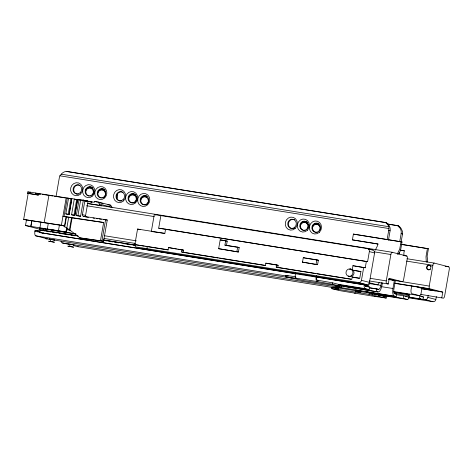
<?xml version="1.0" encoding="UTF-8"?>
<svg xmlns="http://www.w3.org/2000/svg" width="473" height="473" viewBox="0 0 473 473"><rect width="100%" height="100%" fill="white"/><g stroke="black" fill="none" stroke-linecap="round" stroke-linejoin="round"><path stroke-width="0.71" d="M101.382 205.921L99.277 205.383L99.466 204.082L98.082 201.971L94.576 201.409L94.423 202.278L87.269 201.131M38.555 193.652L38.301 195.107L27.564 193.38L27.812 191.932L30.183 192.15L71.866 198.79L69.105 214.612L71.79 198.565L77.625 199.677L74.864 215.499L77.548 199.452L88.043 201.397L85.578 215.457A1.437 1.135 -77.7 0 0 85.572 216.037A1.484 1.171 -78 0 0 85.903 216.746A1.549 1.212 -78.4 0 0 86.08 216.912M63.577 225.775L23.65 219.46L28.173 193.54M27.564 193.38L29.929 193.599L30.183 192.15M39.992 229.257L25.501 225.526L26.435 220.176M29.929 193.599L35.298 194.462L35.552 193.014M38.301 195.107L37.101 194.793L37.355 193.345M51.072 239.545L45.976 238.729L45.633 238.64L47.176 238.776L35.741 235.832A4.121 1.59 -80.9 0 1 34.901 231.374L35.067 230.434L39.093 231.078L39.543 228.489L43.569 229.133M25.501 225.526L39.921 227.832L40.932 222.014M379.245 282.369A4.121 1.59 -80.9 0 1 377.288 284.793L369.638 282.824A3.092 1.194 -80.9 0 1 367.976 285.432L39.868 232.574L40.323 229.967L78.258 236.045M23.65 219.46L44.155 222.623L48.932 195.26M43.22 230.576L43.569 228.885M39.921 227.832L47.312 228.991L48.329 223.173M56.08 196.336L59.344 177.647A7.361 6.788 -75.6 0 1 59.894 175.808A9.117 7.201 -23.5 0 1 61.313 174.194A7.361 6.788 -75.6 0 1 64.18 172.001L65.907 171.279L385.454 222.493L386.447 222.753L387.836 223.971A7.361 6.788 -75.6 0 1 390.095 230.789L388.451 240.213M50.434 241.431L54.43 242.229L48.648 241.218L50.434 241.431L50.812 239.255L54.815 240.036L52.142 239.675M47.312 228.991L58.427 230.771L59.421 225.065M44.155 222.623L61.395 225.213L66.173 197.844M61.395 225.213L62.613 225.402L69.425 229.766A4.381 0.798 30.9 0 1 69.951 230.15A202.077 36.805 30.9 0 1 79.831 237.807A168.075 5.57 9.9 0 0 100.459 240.763L103.652 222.493A168.075 5.57 9.9 0 1 72.091 217.893L62.927 216.368L64.05 216.392L67.284 197.868M70.926 198.648L68.165 214.47L65.8 213.885L68.561 198.069M64.369 226.685L66.084 216.859M64.706 226.934L66.457 216.918M67.184 228.045L66.462 232.166L65.924 232.001L66.675 227.696M66.794 228.187L68.691 217.308M76.685 199.535L73.924 215.357L71.559 214.772L74.32 198.956M69.425 229.766L71.512 217.805M69.951 230.15L72.091 217.893M69.649 246.374L73.646 247.172L67.858 246.161L69.649 246.374L70.028 244.198L74.025 244.979L73.013 244.89M80.652 200.073L77.891 215.895L76.313 215.505L79.074 199.689M78.571 215.995L80.599 216.309L83.307 200.339M105.597 219.703L107.259 220.046L103.54 241.325L101.884 240.982L105.597 219.703L83.414 216.285A1.478 1.265 -76.9 0 1 82.403 214.641L84.874 200.582M164.835 233.414L151.33 231.48L154.281 214.559L367.391 248.603A2.649 2.442 -75.6 0 1 369.348 251.595L367.592 261.675L165.574 229.18L164.835 233.414L137.56 229.044L134.917 244.163A2.649 2.442 -75.6 0 0 134.876 244.63L135.16 245.984L136.058 246.918M367.391 248.603L372.635 249.951A2.649 2.442 -75.6 0 1 374.592 252.949L369.454 282.381A2.649 2.442 -75.6 0 1 366.587 284.604L143.337 248.822L136.614 247.095L146.937 248.627L147.31 246.468L168.134 249.809L168.524 247.574L183.554 250.134L183.163 252.369L181.62 251.967L182.01 249.738M367.592 261.675L158.68 228.193L160.891 215.505M218.656 248.692L220.193 239.876L225.668 240.757L227.211 241.153L226.455 245.505L239.202 247.545L238.422 252.014L218.656 248.692L238.422 252.014M226.455 245.505L224.912 245.103L225.668 240.757M236.872 251.612L237.653 247.148L224.912 245.103M276.604 264.898L276.214 267.133L277.757 267.529L278.148 265.294L276.604 264.898L265.802 263.165L265.412 265.4L181.62 251.967M316.691 277.219A2.726 1.052 -80.9 0 0 317.241 280.164L332.59 282.842L339.986 284.746L339.744 286.124L302.531 280.454L285.39 276.693L285.633 275.316L295.726 276.806M295.613 272.353L295.371 273.749A4.121 1.59 -80.9 0 0 296.204 278.207L296.926 278.39L285.39 276.693M302.507 262.131L303.288 257.667L316.809 259.837L318.359 260.233L317.578 264.697L302.507 262.131L317.578 264.697M316.029 264.301L316.809 259.837M316.407 275.688L316.165 277.083A4.121 1.59 -80.9 0 0 317.005 281.541L332.348 284.22L339.744 286.124M317.72 281.725L317.962 280.347M332.348 284.22L332.59 282.842M331.821 288.642L332.064 287.265L338.774 288.341L335.735 287.56L335.493 288.938L338.532 289.718L331.821 288.642L339.224 290.546L375.361 296.559A4.121 1.59 -80.9 0 0 376.141 296.299M337.698 286.579L341.695 287.371L335.907 286.366L337.698 286.579L337.923 285.272M378.146 244.086L352.391 239.864L353.402 234.064L402.02 241.951L400.755 249.2A3.388 1.307 -80.9 0 1 400.099 251.246L398.739 253.983M361.011 271.662L352.172 270.095L352.947 265.655L365.257 267.777L366.374 261.362M352.172 270.095L360.923 271.496L359.746 278.236L352.219 277.03L351.829 279.247L276.214 267.133M356.914 291.522L360.905 292.314L355.122 291.291L356.914 291.522L357.139 290.215L361.135 290.996L360.716 290.984M359.119 292.089L359.35 290.783L360.124 290.901M146.937 248.627L358.581 282.547A2.649 2.442 -75.6 0 0 361.449 280.323L363.707 267.381M382.379 282.913L381.894 285.668A7.071 2.726 -80.9 0 1 378.033 291.947L346.076 286.65L338.899 284.805L369.088 289.642L369.543 287.034L365.564 286.011A1.472 0.568 -80.9 0 1 365.268 284.421M369.277 292.935L386.417 296.695L386.181 298.073L369.035 294.312L369.277 292.935L360.527 291.534M372.074 295.093L372.31 293.715M393.441 291.936L408.755 294.389L409.754 294.649L409.547 295.814A4.121 1.59 -80.9 0 1 407.294 299.474L403.315 298.451L373.132 293.615L373.357 292.308M376.266 291.492L376.721 288.879L369.531 287.726M387.085 239.781L388.711 230.434A7.361 6.788 -75.6 0 0 388.812 228.524A9.117 7.201 -23.5 0 0 388.806 226.685A7.361 6.788 -75.6 0 0 386.843 223.717L385.454 222.493M378.778 296.169L379.021 294.791M369.75 287.933L378.489 289.334A4.417 1.703 -80.9 0 0 380.901 285.414L381.38 282.653M388.262 283.995L386.772 283.611A2.501 0.964 -80.9 0 1 386.264 280.903L390.869 254.515A2.501 0.964 -80.9 0 1 392.241 252.286L406.762 256.029A2.501 0.964 -80.9 0 1 407.271 258.731L403.646 279.472A2.501 0.964 -80.9 0 1 402.281 281.695L389.249 278.343L388.262 283.995L369.318 280.956M399.744 241.602L401.139 233.632A7.361 6.788 -75.6 0 0 398.881 226.815L397.491 225.591L387.275 223.954M397.622 254.456L397.746 253.729A3.388 1.307 -80.9 0 1 398.402 251.689L399.72 249.141L401.027 241.697M395.375 280.495L393.932 288.767A4.417 1.703 -80.9 0 0 394.831 293.544L396.593 293.993L396.138 296.606L394.376 296.151A7.071 2.726 -80.9 0 1 392.939 288.506L394.381 280.241M399.005 254.119L399.253 252.683M401.139 241.892L402.517 233.987A7.361 6.788 -75.6 0 0 402.618 232.077A9.117 7.497 46.2 0 0 401.837 230.038A7.361 6.788 -75.6 0 0 399.874 227.07L398.485 225.852L397.491 225.591M403.315 298.451L403.771 295.844L395.866 294.578M403.771 295.844L407.75 296.867A1.472 0.568 -80.9 0 0 408.554 295.56L408.755 294.389M411.676 286.1L411.126 289.263A4.121 1.59 -80.9 0 0 411.959 293.721L419.61 295.684A3.092 1.194 -80.9 0 0 420.261 298.883L423.022 299.592L423.477 296.985L420.615 296.063L421.969 288.092L415.182 286.342M427.421 248.491L426.155 255.739A3.388 1.307 -80.9 0 0 426.072 257.927L426.274 261.829L427.267 262.083L427.397 261.362A3.388 1.307 -80.9 0 0 427.474 259.169L427.125 256.195L428.414 248.745L401.441 244.322M441.794 297.765L442.775 292.119L429.75 288.767A2.501 0.964 -80.9 0 1 429.242 286.059L432.86 265.318A2.501 0.964 -80.9 0 1 434.226 263.094L448.747 266.831A2.501 0.964 -80.9 0 1 449.255 269.539L444.65 295.927A2.501 0.964 -80.9 0 1 443.284 298.15L420.657 294.383M422.052 299.161L424.973 299.628A2.649 2.442 -75.6 0 0 427.84 297.405L428.219 295.253M408.252 297.73L432.978 301.691A2.649 2.442 -75.6 0 0 435.846 299.468L436.348 296.595M355.424 289.984L357.139 290.215M75.816 199.718L83.106 200.067L92.2 202.142M341.234 286.005L341.92 286.064L339.265 285.497M158.68 228.193L165.574 229.18M36.51 193.498L40.708 194.137M147.31 246.468L134.876 244.63L144.3 246.137M382.817 296.163L386.417 296.695M386.181 298.073L374.646 296.376L375.361 296.559M42.15 194.356L52.964 196.011M65.8 213.885L69.028 214.381M71.559 214.772L74.787 215.268M76.313 215.505L80.546 216.155M64.05 216.392L103.652 222.493M100.459 240.763L101.884 240.982M54.407 196.23L62.335 197.466M63.772 197.69L65.215 197.915M69.537 198.595L71.701 198.932M76.023 199.606L77.466 199.831M50.812 239.255L49.026 239.025L51.687 239.598M340.542 285.905L339.703 285.769M70.028 244.198L68.307 244.015M66.9 171.539L386.447 222.753M387.541 224.096L398.485 225.852M61.313 174.194L388.806 226.685M59.894 175.808L388.812 228.524M355.117 234.437L402.02 241.951M400.992 244.352L428.414 248.745M352.391 239.864L377.88 243.95L377.555 245.682L376.266 248.142A3.388 1.307 -80.9 0 0 375.609 250.182M400.631 250.158L404.273 250.743L404.019 252.192A3.388 1.307 -80.9 0 0 403.936 254.379L404.108 255.727M400.164 250.182L404.539 250.879M85.784 200.493L85.95 200.966L87.765 201.256M107.891 204.768L110.7 205.217L112.077 207.328L99.466 204.082M38.626 193.989L40.028 194.214M87.629 203.467L392.241 252.286M87.493 203.491L99.277 205.383M368.987 249.366L372.635 249.951M403.114 255.444L406.762 256.029M86.565 205.743L154.245 216.587M374.125 251.831L390.869 254.515M406.993 258.737L434.226 263.094M445.105 266.246L448.747 266.831M406.609 261.114L432.86 265.318M227.211 241.153L220.193 239.876M305.546 258.181L318.359 260.233M355.211 266.169L365.257 267.777M388.357 279.259L393.465 280.081L388.711 278.857M388.434 279.478L429.242 286.059M66.35 229.63L70.725 230.327M104.243 235.702L136.307 240.84M370.235 278.331L386.264 280.903M394.766 283.161L429.75 288.767M394.506 283.321L425.15 288.234L435.337 290.854L421.473 288.636M419.054 287.625L421.969 288.092M176.459 248.999L168.524 247.574M177.878 249.224L179.297 249.454M180.716 249.679L183.554 250.134M278.148 265.294L265.802 263.165M354.448 277.539L359.238 278.307M421.662 288.737L442.775 292.119M66.462 232.166L50.428 229.594L52.858 230.221M75.313 233.822L50.83 229.766A2.501 0.964 -80.9 0 1 50.558 229.571M104.06 238.445L135.396 243.465M76.076 234.017L43.528 228.796L46.928 229.671L45.579 229.458M43.22 229.174L39.543 228.489M145.755 246.374L168.228 249.975M183.891 252.481L215.227 257.507M216.681 257.738L218.142 257.974M219.596 258.205L265.501 265.566M278.485 267.647L315.568 273.589M317.022 273.82L351.197 279.301M43.327 230.286L77.607 235.779M103.144 239.87L135.237 245.014M103.055 240.018L135.154 245.162M43.812 230.794L45.272 231.025M46.732 231.262L48.187 231.492M49.647 231.729L51.108 231.959M52.568 232.196L54.028 232.426M55.483 232.663L56.943 232.899M59.131 233.248L60.591 233.479M62.052 233.715L69.342 234.886M70.802 235.116L72.263 235.353M73.723 235.584L75.177 235.82M105.816 240.727L107.276 240.964M108.737 241.2L110.197 241.431M111.652 241.668L113.112 241.898M114.572 242.135L116.033 242.365M117.487 242.602L118.948 242.832M123.323 243.536L131.352 244.825M132.807 245.055L134.267 245.292M369.253 283.546L380.901 285.414M39.413 231.226L35.067 230.434M381.285 286.644L392.939 288.506M34.901 231.374L40.004 232.19M39.868 232.574L295.915 273.613M316.336 276.888L367.976 285.432M365.227 286.342L369.543 287.034M394.074 291.593L419.61 295.684M394.435 292.19L409.754 294.649M420.556 296.518L423.477 296.985M35.741 235.832L285.627 275.883M338.414 284.344L365.109 288.619L369.088 289.642M393.979 293.225L408.554 295.56M338.644 284.533L339.986 284.746M394.441 293.65L396.593 293.993M296.204 278.207L317.005 281.541M52.527 239.776L292.107 278.171M341.618 286.112L378.033 291.947M405.562 296.518L407.022 296.748M408.589 297.014L420.598 298.93M409.163 297.375L423.022 299.592M60.993 241.2A7.071 2.726 -80.9 0 0 62.318 242.933L394.376 296.151M396.138 296.606L365.954 291.77L373.132 293.615M335.735 287.56L355.424 290.718M73.634 245.582L77.921 246.687L335.806 288.016M371.204 293.692L375.538 294.389M376.981 294.62L407.294 299.474M335.493 288.938L369.035 294.312M58.427 230.771L65.924 232.001M71.352 244.624L70.447 244.464M35.298 194.462L37.101 194.793M62.613 225.402L63.766 225.674M79.831 237.807L81.226 238.132A170.836 5.664 9.9 0 0 103.54 241.325M386.843 223.717L387.836 223.971M398.881 226.815L399.874 227.07M388.711 230.434L390.095 230.789M401.139 233.632L402.517 233.987M353.402 234.064L354.395 234.318M369.348 251.595L374.592 252.949M154.281 214.559L155.641 214.908M352.947 265.655L354.496 266.057M98.082 201.971L110.7 205.217M94.576 201.409L97.379 202.131M98.78 202.491L102.99 203.573M83.106 200.067L91.661 202.267M85.95 200.966L88.8 201.699M350.109 268.93L351.214 269.22M303.288 257.667L304.831 258.063M27.812 191.932L29.237 192.298M237.653 247.148L239.202 247.545M352.219 277.03L353.763 277.426M348.82 276.327L349.919 276.61M361.449 280.323L369.454 282.381M427.84 297.405L435.846 299.468M358.581 282.547L366.587 284.604M424.973 299.628L432.978 301.691M376.721 288.879L378.489 289.334M137.56 229.044L140.144 229.707M83.414 216.285L85.891 216.924M285.633 275.316L288.217 275.984M332.064 287.265L336.226 288.335M40.323 229.967L43.084 230.676M68.632 244.299L62.318 242.933M82.403 214.641L85.578 215.457M78.169 246.699A4.121 1.59 -80.9 0 1 77.921 246.687M85.648 189.732A4.641 4.275 -75.6 0 1 91.407 188.443A4.641 4.275 -75.6 0 1 92.826 194.462M98.177 191.11A4.641 4.275 -75.6 0 1 104.019 190.802A4.641 4.275 -75.6 0 1 104.533 197.016M117.091 194.143A4.641 4.275 -75.6 0 1 116.606 198.956M129.561 195.58A4.641 4.275 -75.6 0 1 134.876 195.745A4.641 4.275 -75.6 0 1 135.763 201.344M141.114 197.992A4.641 4.275 -75.6 0 1 146.949 197.684A4.641 4.275 -75.6 0 1 147.464 203.898M301.289 223.102A4.641 4.275 -75.6 0 1 306.605 223.268A4.641 4.275 -75.6 0 1 307.491 228.867M312.842 225.515A4.641 4.275 -75.6 0 1 318.418 224.982A4.641 4.275 -75.6 0 1 319.565 230.8M300.154 226.301A4.641 4.275 -75.6 0 1 307.007 223.221M307.929 224.232A4.641 4.275 -75.6 0 1 308.266 224.846M312.405 227.531A4.641 4.275 -75.6 0 1 315.905 224.362A4.641 4.275 -75.6 0 1 320.008 226.165M140.676 200.008A4.641 4.275 -75.6 0 1 146.79 197.259M85.418 192.623A4.641 4.275 -75.6 0 1 87.877 188.485A4.641 4.275 -75.6 0 1 92.347 188.816M355.347 292.964A4.121 1.59 -80.9 0 1 354.567 293.225M97.745 193.126A4.641 4.275 -75.6 0 1 101.246 189.957A4.641 4.275 -75.6 0 1 105.343 191.76M128.425 198.778A4.641 4.275 -75.6 0 1 135.278 195.698M136.2 196.709A4.641 4.275 -75.6 0 1 136.537 197.324M428.503 269.864A2.359 2.17 -75.6 0 1 427.326 266.583A2.359 2.17 -75.6 0 1 430.578 265.714M430.832 265.95A2.359 2.17 -75.6 0 1 431.216 266.541M430.176 269.705A2.359 2.17 -75.6 0 1 429.856 269.846M88.043 201.397A170.836 5.664 9.9 0 1 85.347 200.995M83.987 200.789A170.836 5.664 9.9 0 1 82.615 200.587M107.259 220.046A170.836 5.664 9.9 0 1 103.368 219.507M101.376 219.23A170.836 5.664 9.9 0 1 99.348 218.94M97.976 218.751A170.836 5.664 9.9 0 1 96.593 218.55M94.488 218.248A170.836 5.664 9.9 0 1 93.069 218.041M88.416 217.367A170.836 5.664 9.9 0 1 86.512 217.083M365.109 288.619A4.121 1.59 -80.9 0 1 364.18 284.805M46.857 238.599A7.071 2.726 -80.9 0 1 45.976 238.729M78.559 194.119A4.641 4.275 -75.6 0 1 73.788 188.887A4.641 4.275 -75.6 0 1 80.079 185.428M89.291 196.064A4.641 4.275 -75.6 0 1 86.163 189.774A4.641 4.275 -75.6 0 1 92.714 187.74M91.295 195.875A4.641 4.275 -75.6 0 1 90.633 196.053M101.364 198.004A4.641 4.275 -75.6 0 1 98.236 191.713A4.641 4.275 -75.6 0 1 104.793 189.673M104.586 197.146A4.641 4.275 -75.6 0 1 104.001 197.531M103.368 197.815A4.641 4.275 -75.6 0 1 102.712 197.986M121.49 201.001A4.641 4.275 -75.6 0 1 116.719 195.769A4.641 4.275 -75.6 0 1 123.01 192.31M135.083 194.243A4.641 4.275 -75.6 0 1 136.147 195.083M134.858 202.474A4.641 4.275 -75.6 0 1 134.226 202.757M133.569 202.935A4.641 4.275 -75.6 0 1 128.745 198.063A4.641 4.275 -75.6 0 1 134.468 193.977M145.643 204.868A4.641 4.275 -75.6 0 1 140.865 199.641A4.641 4.275 -75.6 0 1 147.156 196.183M146.932 204.407A4.641 4.275 -75.6 0 1 146.305 204.691M293.225 228.524A4.641 4.275 -75.6 0 1 288.447 223.291A4.641 4.275 -75.6 0 1 294.738 219.833M294.513 228.063A4.641 4.275 -75.6 0 1 293.881 228.347M305.298 230.457A4.641 4.275 -75.6 0 1 300.698 224.521A4.641 4.275 -75.6 0 1 307.876 222.606M317.371 232.391A4.641 4.275 -75.6 0 1 312.6 227.164A4.641 4.275 -75.6 0 1 318.891 223.705M43.386 232.911A3.092 1.194 -80.9 0 1 42.629 233.284M349.588 269.374A3.754 3.465 -75.6 0 1 353.987 273.465A3.754 3.465 -75.6 0 1 348.441 275.96M143.337 248.822A2.649 2.442 -75.6 0 1 142.006 248.1M31.774 220.879L30.869 226.384L31.774 220.879M430.105 269.208A2.359 2.17 -75.6 0 0 429.425 265.247A2.359 2.17 -75.6 0 0 426.54 267.99A2.359 2.17 -75.6 0 0 430.105 269.208M80.132 192.795A4.641 4.275 -75.6 0 0 78.796 184.99A4.641 4.275 -75.6 0 0 73.12 190.4A4.641 4.275 -75.6 0 0 80.132 192.795M318.944 231.072A4.641 4.275 -75.6 0 0 317.608 223.262A4.641 4.275 -75.6 0 0 311.932 228.672A4.641 4.275 -75.6 0 0 318.944 231.072M319.376 232.29A6.551 6.043 -75.6 0 0 317.489 221.263A6.551 6.043 -75.6 0 0 309.466 228.902A6.551 6.043 -75.6 0 0 319.376 232.29M294.797 227.2A4.641 4.275 -75.6 0 0 293.461 219.395A4.641 4.275 -75.6 0 0 287.779 224.805A4.641 4.275 -75.6 0 0 294.797 227.2M306.871 229.133A4.641 4.275 -75.6 0 0 305.534 221.329A4.641 4.275 -75.6 0 0 299.852 226.738A4.641 4.275 -75.6 0 0 306.871 229.133M295.223 228.418A6.551 6.043 -75.6 0 0 293.343 217.391A6.551 6.043 -75.6 0 0 285.32 225.03A6.551 6.043 -75.6 0 0 295.223 228.418M307.302 230.351A6.551 6.043 -75.6 0 0 305.416 219.324A6.551 6.043 -75.6 0 0 297.393 226.969A6.551 6.043 -75.6 0 0 307.302 230.351M135.142 201.61A4.641 4.275 -75.6 0 0 133.806 193.806A4.641 4.275 -75.6 0 0 128.124 199.216A4.641 4.275 -75.6 0 0 135.142 201.61M135.568 202.828A6.551 6.043 -75.6 0 0 133.688 191.802A6.551 6.043 -75.6 0 0 125.664 199.446A6.551 6.043 -75.6 0 0 135.568 202.828M147.215 203.544A4.641 4.275 -75.6 0 0 145.879 195.739A4.641 4.275 -75.6 0 0 140.203 201.149A4.641 4.275 -75.6 0 0 147.215 203.544M147.647 204.768A6.551 6.043 -75.6 0 0 145.761 193.735A6.551 6.043 -75.6 0 0 137.738 201.38A6.551 6.043 -75.6 0 0 147.647 204.768M104.285 196.667A4.641 4.275 -75.6 0 0 102.948 188.857A4.641 4.275 -75.6 0 0 97.267 194.267A4.641 4.275 -75.6 0 0 104.285 196.667M80.564 194.013A6.551 6.043 -75.6 0 0 78.678 182.986A6.551 6.043 -75.6 0 0 70.654 190.631A6.551 6.043 -75.6 0 0 80.564 194.013M92.205 194.728A4.641 4.275 -75.6 0 0 90.875 186.924A4.641 4.275 -75.6 0 0 85.193 192.334A4.641 4.275 -75.6 0 0 92.205 194.728M92.637 195.946A6.551 6.043 -75.6 0 0 90.751 184.919A6.551 6.043 -75.6 0 0 82.728 192.564A6.551 6.043 -75.6 0 0 92.637 195.946M104.71 197.885A6.551 6.043 -75.6 0 0 102.83 186.859A6.551 6.043 -75.6 0 0 94.807 194.498A6.551 6.043 -75.6 0 0 104.71 197.885M123.063 199.677A4.641 4.275 -75.6 0 0 121.732 191.872A4.641 4.275 -75.6 0 0 116.051 197.282A4.641 4.275 -75.6 0 0 123.063 199.677M123.494 200.895A6.551 6.043 -75.6 0 0 121.608 189.868A6.551 6.043 -75.6 0 0 113.585 197.507A6.551 6.043 -75.6 0 0 123.494 200.895M351.717 275.381A3.754 3.465 -75.6 0 0 350.635 269.066A3.754 3.465 -75.6 0 0 346.035 273.441A3.754 3.465 -75.6 0 0 351.717 275.381"/></g></svg>
